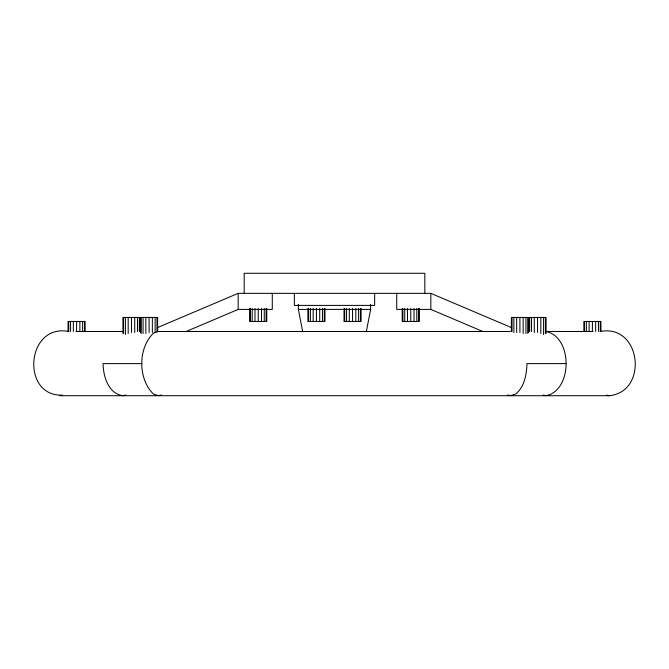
<?xml version="1.0" encoding="UTF-8"?>
<svg xmlns="http://www.w3.org/2000/svg" width="669" height="669" viewBox="0 0 669 669"><rect width="100%" height="100%" fill="white"/><g stroke="black" fill="none" stroke-linecap="round" stroke-linejoin="round"><path stroke-width="1" d="M161.254 394.927L158.678 395.714L153.527 394.141C137.806 378.855 137.806 348.348 153.527 333.062L158.678 331.49L510.322 331.49M593.085 331.49L545.904 331.49C572.831 336.54 572.831 390.663 545.904 395.714L543.245 395.036M366.286 331.849L370.626 309.413L370.626 304.395M157.725 327.517L238.164 293.357L430.836 293.357L511.275 327.517M186.45 331.372L238.164 309.413L272.283 309.413L272.283 293.357M125.755 395.036L123.096 395.714C108.261 393.815 103.31 376.413 103.043 363.602L141.995 363.602M68.79 331.49C26.041 323.152 20.63 396.817 62.568 395.128M59.541 395.714L609.459 395.714C648.796 391.549 641.061 323.503 600.21 331.49M298.374 304.395L298.374 309.413L370.626 309.413M482.55 331.372L430.836 309.413L396.717 309.413L396.717 293.357M75.915 331.49L123.096 331.49M565.957 363.602L527.005 363.602C526.545 374.531 524.58 386.941 515.473 394.141L510.322 395.714L507.746 394.927M606.432 395.128L609.459 395.714M298.374 309.413L302.714 331.849M600.929 331.49L600.929 321.454L583.87 321.454L583.87 331.49M600.277 321.454L600.277 331.49M598.429 321.454L598.429 331.49M595.661 321.454L595.661 331.49M592.399 321.454L592.399 331.49M589.138 321.454L589.138 331.49M586.37 321.454L586.37 331.49M584.522 321.454L584.522 331.49M546.071 333.497L546.071 317.441L529.012 317.441L529.012 331.49M545.427 317.441L545.427 333.497M543.579 317.441L543.579 334.5M540.811 317.441L540.811 333.497M537.542 317.441L537.542 332.493M534.28 317.441L534.28 332.493M531.512 317.441L531.512 331.49M529.664 317.441L529.664 331.49M528.435 332.493L528.435 317.441L511.375 317.441L511.375 331.49M527.782 317.441L527.782 333.497M525.934 317.441L525.934 333.497M523.166 317.441L523.166 333.497M519.905 317.441L519.905 332.493M516.644 317.441L516.644 332.493M513.876 317.441L513.876 332.493M512.028 317.441L512.028 331.49M430.836 293.357L430.836 309.413M424.815 293.357L424.815 273.287L244.185 273.287L244.185 293.357M419.296 308.409L419.296 321.454L402.236 321.454L402.236 308.409M418.643 308.409L418.643 321.454M416.795 308.409L416.795 321.454M414.027 308.409L414.027 321.454M410.766 308.409L410.766 321.454M407.505 308.409L407.505 321.454M404.737 308.409L404.737 321.454M402.889 308.409L402.889 321.454M374.64 293.357L374.64 305.399L294.36 305.399L294.36 293.357M361.093 308.409L361.093 321.454L344.033 321.454L344.033 308.409M360.44 308.409L360.44 321.454M358.592 308.409L358.592 321.454M355.824 308.409L355.824 321.454M352.563 308.409L352.563 321.454M349.302 308.409L349.302 321.454M346.534 308.409L346.534 321.454M344.686 308.409L344.686 321.454M324.967 308.409L324.967 321.454L307.907 321.454L307.907 308.409M324.314 308.409L324.314 321.454M322.466 308.409L322.466 321.454M319.698 308.409L319.698 321.454M316.437 308.409L316.437 321.454M313.176 308.409L313.176 321.454M310.408 308.409L310.408 321.454M308.56 308.409L308.56 321.454M266.764 308.409L266.764 321.454L249.704 321.454L249.704 308.409M266.111 308.409L266.111 321.454M264.263 308.409L264.263 321.454M261.495 308.409L261.495 321.454M258.234 308.409L258.234 321.454M254.973 308.409L254.973 321.454M252.205 308.409L252.205 321.454M250.357 308.409L250.357 321.454M238.164 293.357L238.164 309.413M157.625 331.49L157.625 317.441L140.565 317.441L140.565 332.493M156.972 317.441L156.972 331.49M155.124 317.441L155.124 332.493M152.356 317.441L152.356 332.493M149.095 317.441L149.095 332.493M145.834 317.441L145.834 333.497M143.066 317.441L143.066 333.497M141.218 317.441L141.218 333.497M139.988 331.49L139.988 317.441L122.929 317.441L122.929 333.497M139.336 317.441L139.336 331.49M137.488 317.441L137.488 331.49M134.72 317.441L134.72 332.493M131.458 317.441L131.458 332.493M128.189 317.441L128.189 333.497M125.421 317.441L125.421 334.5M123.573 317.441L123.573 333.497M85.13 331.49L85.13 321.454L68.071 321.454L68.071 331.49M84.478 321.454L84.478 331.49M82.63 321.454L82.63 331.49M79.862 321.454L79.862 331.49M76.6 321.454L76.6 331.49M73.339 321.454L73.339 331.49M70.571 321.454L70.571 331.49M68.723 321.454L68.723 331.49"/></g></svg>
